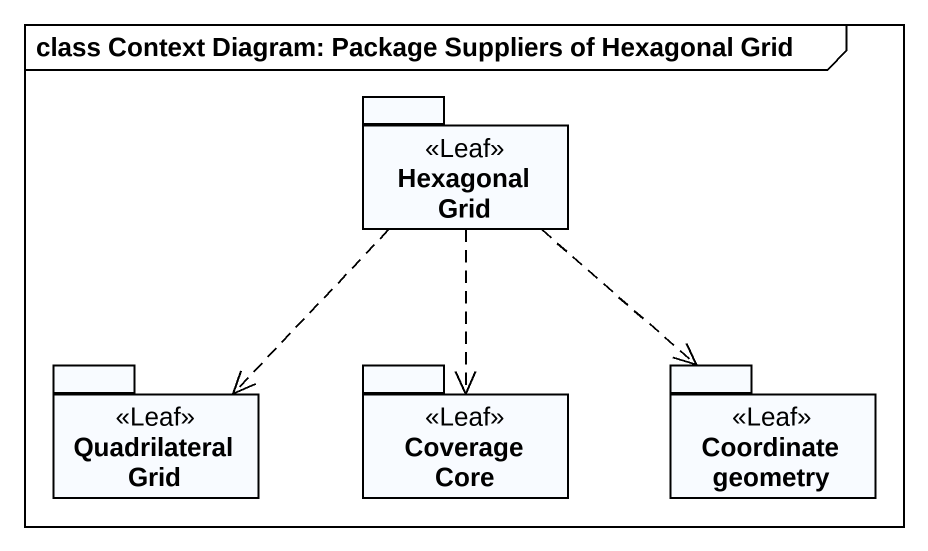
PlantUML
@startuml
mainframe class Context Diagram: Package Suppliers of Hexagonal Grid
package "Hexagonal Grid" as Hexagonal_Grid <<Leaf>> {
}
package "Quadrilateral Grid" as Quadrilateral_Grid <<Leaf>> {
}
package "Coverage Core" as Coverage_Core <<Leaf>> {
}
package "Coordinate geometry" as Coordinate_geometry <<Leaf>> {
}
Hexagonal_Grid ..> Quadrilateral_Grid
Hexagonal_Grid ..> Coverage_Core
Hexagonal_Grid ..> Coordinate_geometry
@enduml
